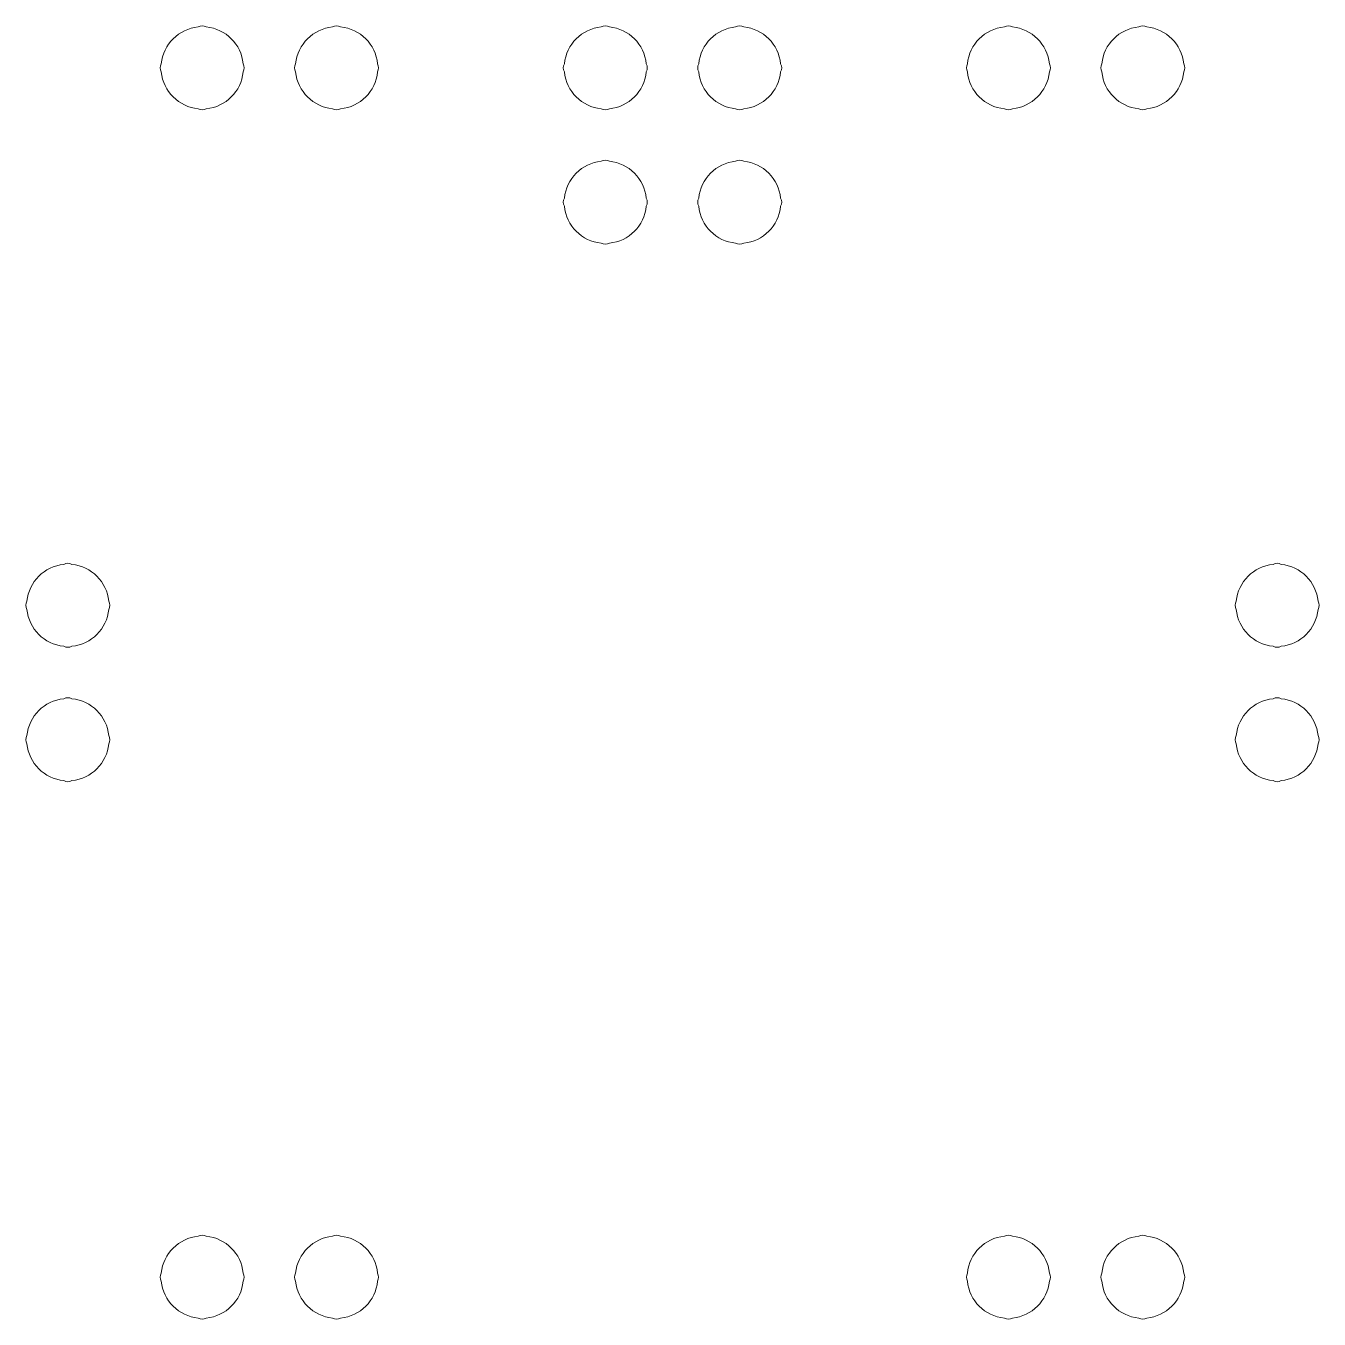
# Model space of a CAD drawing. Header units: millimetres. Extents: x -38.5 to 38.5, y -38.5 to 38.5.
import ezdxf

# ---------------------------------------------------------------- set-up
doc = ezdxf.new("R2010")
doc.units = ezdxf.units.MM
doc.layers.add('VectorLines_Light_0p003mm', color=6, linetype='CONTINUOUS', lineweight=0, true_color=0xff00ff)

msp = doc.modelspace()

# ---------------------------------------------------------------- linework, layer by layer
at = {"layer": 'VectorLines_Light_0p003mm'}
for centre, radius, start, end in [((-28, 36), 2.45, 95.64348, 174.35652), ((-28, 38), 0.5, 61.19326, 118.80674), ((-28, 36), 2.45, 5.64348, 84.35652), ((-20, 36), 2.45, 95.64348, 174.35652), ((-20, 38), 0.5, 61.19326, 118.80674), ((-20, 36), 2.45, 5.64348, 84.35652), ((-4, 36), 2.45, 95.64348, 174.35652), ((-4, 38), 0.5, 61.19326, 118.80674), ((-4, 36), 2.45, 5.64348, 84.35652), ((4, 36), 2.45, 95.64348, 174.35652), ((4, 38), 0.5, 61.19326, 118.80674), ((4, 36), 2.45, 5.64348, 84.35652), ((20, 36), 2.45, 95.64348, 174.35652), ((20, 38), 0.5, 61.19326, 118.80674), ((20, 36), 2.45, 5.64348, 84.35652), ((28, 36), 2.45, 95.64348, 174.35652), ((28, 38), 0.5, 61.19326, 118.80674), ((28, 36), 2.45, 5.64348, 84.35652), ((-30, 36), 0.5, 151.19326, 208.80674), ((-26, 36), 0.5, 331.19326, 28.80674), ((-22, 36), 0.5, 151.19326, 208.80674), ((-18, 36), 0.5, 331.19326, 28.80674), ((-6, 36), 0.5, 151.19326, 208.80674), ((-2, 36), 0.5, 331.19326, 28.80674), ((2, 36), 0.5, 151.19326, 208.80674), ((6, 36), 0.5, 331.19326, 28.80674), ((18, 36), 0.5, 151.19326, 208.80674), ((22, 36), 0.5, 331.19326, 28.80674), ((26, 36), 0.5, 151.19326, 208.80674), ((30, 36), 0.5, 331.19326, 28.80674), ((-28, 36), 2.45, 185.64348, 264.35652), ((-28, 36), 2.45, 275.64348, 354.35652), ((-20, 36), 2.45, 185.64348, 264.35652), ((-20, 36), 2.45, 275.64348, 354.35652), ((-4, 36), 2.45, 185.64348, 264.35652), ((-4, 36), 2.45, 275.64348, 354.35652), ((4, 36), 2.45, 185.64348, 264.35652), ((4, 36), 2.45, 275.64348, 354.35652), ((20, 36), 2.45, 185.64348, 264.35652), ((20, 36), 2.45, 275.64348, 354.35652), ((28, 36), 2.45, 185.64348, 264.35652), ((28, 36), 2.45, 275.64348, 354.35652), ((-28, 34), 0.5, 241.19326, 298.80674), ((-20, 34), 0.5, 241.19326, 298.80674), ((-4, 34), 0.5, 241.19326, 298.80674), ((4, 34), 0.5, 241.19326, 298.80674), ((20, 34), 0.5, 241.19326, 298.80674), ((28, 34), 0.5, 241.19326, 298.80674), ((-4, 28), 2.45, 95.64348, 174.35652), ((-4, 30), 0.5, 61.19326, 118.80674), ((-4, 28), 2.45, 5.64348, 84.35652), ((4, 28), 2.45, 95.64348, 174.35652), ((4, 30), 0.5, 61.19326, 118.80674), ((4, 28), 2.45, 5.64348, 84.35652), ((-6, 28), 0.5, 151.19326, 208.80674), ((-4, 28), 2.45, 185.64348, 264.35652), ((-4, 28), 2.45, 275.64348, 354.35652), ((-2, 28), 0.5, 331.19326, 28.80674), ((2, 28), 0.5, 151.19326, 208.80674), ((4, 28), 2.45, 185.64348, 264.35652), ((4, 28), 2.45, 275.64348, 354.35652), ((6, 28), 0.5, 331.19326, 28.80674), ((-4, 26), 0.5, 241.19326, 298.80674), ((4, 26), 0.5, 241.19326, 298.80674), ((-36, 4), 2.45, 95.64348, 174.35652), ((-36, 6), 0.5, 61.19326, 118.80674), ((-36, 4), 2.45, 5.64348, 84.35652), ((36, 4), 2.45, 95.64348, 174.35652), ((36, 6), 0.5, 61.19326, 118.80674), ((36, 4), 2.45, 5.64348, 84.35652), ((-38, 4), 0.5, 151.19326, 208.80674), ((-34, 4), 0.5, 331.19326, 28.80674), ((34, 4), 0.5, 151.19326, 208.80674), ((38, 4), 0.5, 331.19326, 28.80674), ((-36, 4), 2.45, 185.64348, 264.35652), ((-36, 4), 2.45, 275.64348, 354.35652), ((36, 4), 2.45, 185.64348, 264.35652), ((36, 4), 2.45, 275.64348, 354.35652), ((-36, 2), 0.5, 241.19326, 298.80674), ((36, 2), 0.5, 241.19326, 298.80674), ((-36, -2), 0.5, 61.19326, 118.80674), ((36, -2), 0.5, 61.19326, 118.80674), ((-36, -4), 2.45, 95.64348, 174.35652), ((-36, -4), 2.45, 5.64348, 84.35652), ((36, -4), 2.45, 95.64348, 174.35652), ((36, -4), 2.45, 5.64348, 84.35652), ((-38, -4), 0.5, 151.19326, 208.80674), ((-34, -4), 0.5, 331.19326, 28.80674), ((34, -4), 0.5, 151.19326, 208.80674), ((38, -4), 0.5, 331.19326, 28.80674), ((-36, -4), 2.45, 185.64348, 264.35652), ((-36, -4), 2.45, 275.64348, 354.35652), ((36, -4), 2.45, 185.64348, 264.35652), ((36, -4), 2.45, 275.64348, 354.35652), ((-36, -6), 0.5, 241.19326, 298.80674), ((36, -6), 0.5, 241.19326, 298.80674), ((-28, -36), 2.45, 95.64348, 174.35652), ((-28, -34), 0.5, 61.19326, 118.80674), ((-28, -36), 2.45, 5.64348, 84.35652), ((-20, -36), 2.45, 95.64348, 174.35652), ((-20, -34), 0.5, 61.19326, 118.80674), ((-20, -36), 2.45, 5.64348, 84.35652), ((20, -36), 2.45, 95.64348, 174.35652), ((20, -34), 0.5, 61.19326, 118.80674), ((20, -36), 2.45, 5.64348, 84.35652), ((28, -36), 2.45, 95.64348, 174.35652), ((28, -34), 0.5, 61.19326, 118.80674), ((28, -36), 2.45, 5.64348, 84.35652), ((-30, -36), 0.5, 151.19326, 208.80674), ((-26, -36), 0.5, 331.19326, 28.80674), ((-22, -36), 0.5, 151.19326, 208.80674), ((-18, -36), 0.5, 331.19326, 28.80674), ((18, -36), 0.5, 151.19326, 208.80674), ((22, -36), 0.5, 331.19326, 28.80674), ((26, -36), 0.5, 151.19326, 208.80674), ((30, -36), 0.5, 331.19326, 28.80674), ((-28, -36), 2.45, 185.64348, 264.35652), ((-28, -36), 2.45, 275.64348, 354.35652), ((-20, -36), 2.45, 185.64348, 264.35652), ((-20, -36), 2.45, 275.64348, 354.35652), ((20, -36), 2.45, 185.64348, 264.35652), ((20, -36), 2.45, 275.64348, 354.35652), ((28, -36), 2.45, 185.64348, 264.35652), ((28, -36), 2.45, 275.64348, 354.35652), ((-28, -38), 0.5, 241.19326, 298.80674), ((-20, -38), 0.5, 241.19326, 298.80674), ((20, -38), 0.5, 241.19326, 298.80674), ((28, -38), 0.5, 241.19326, 298.80674)]:
    msp.add_arc(centre, radius, start, end, dxfattribs=at)

doc.saveas('drawing.dxf')
